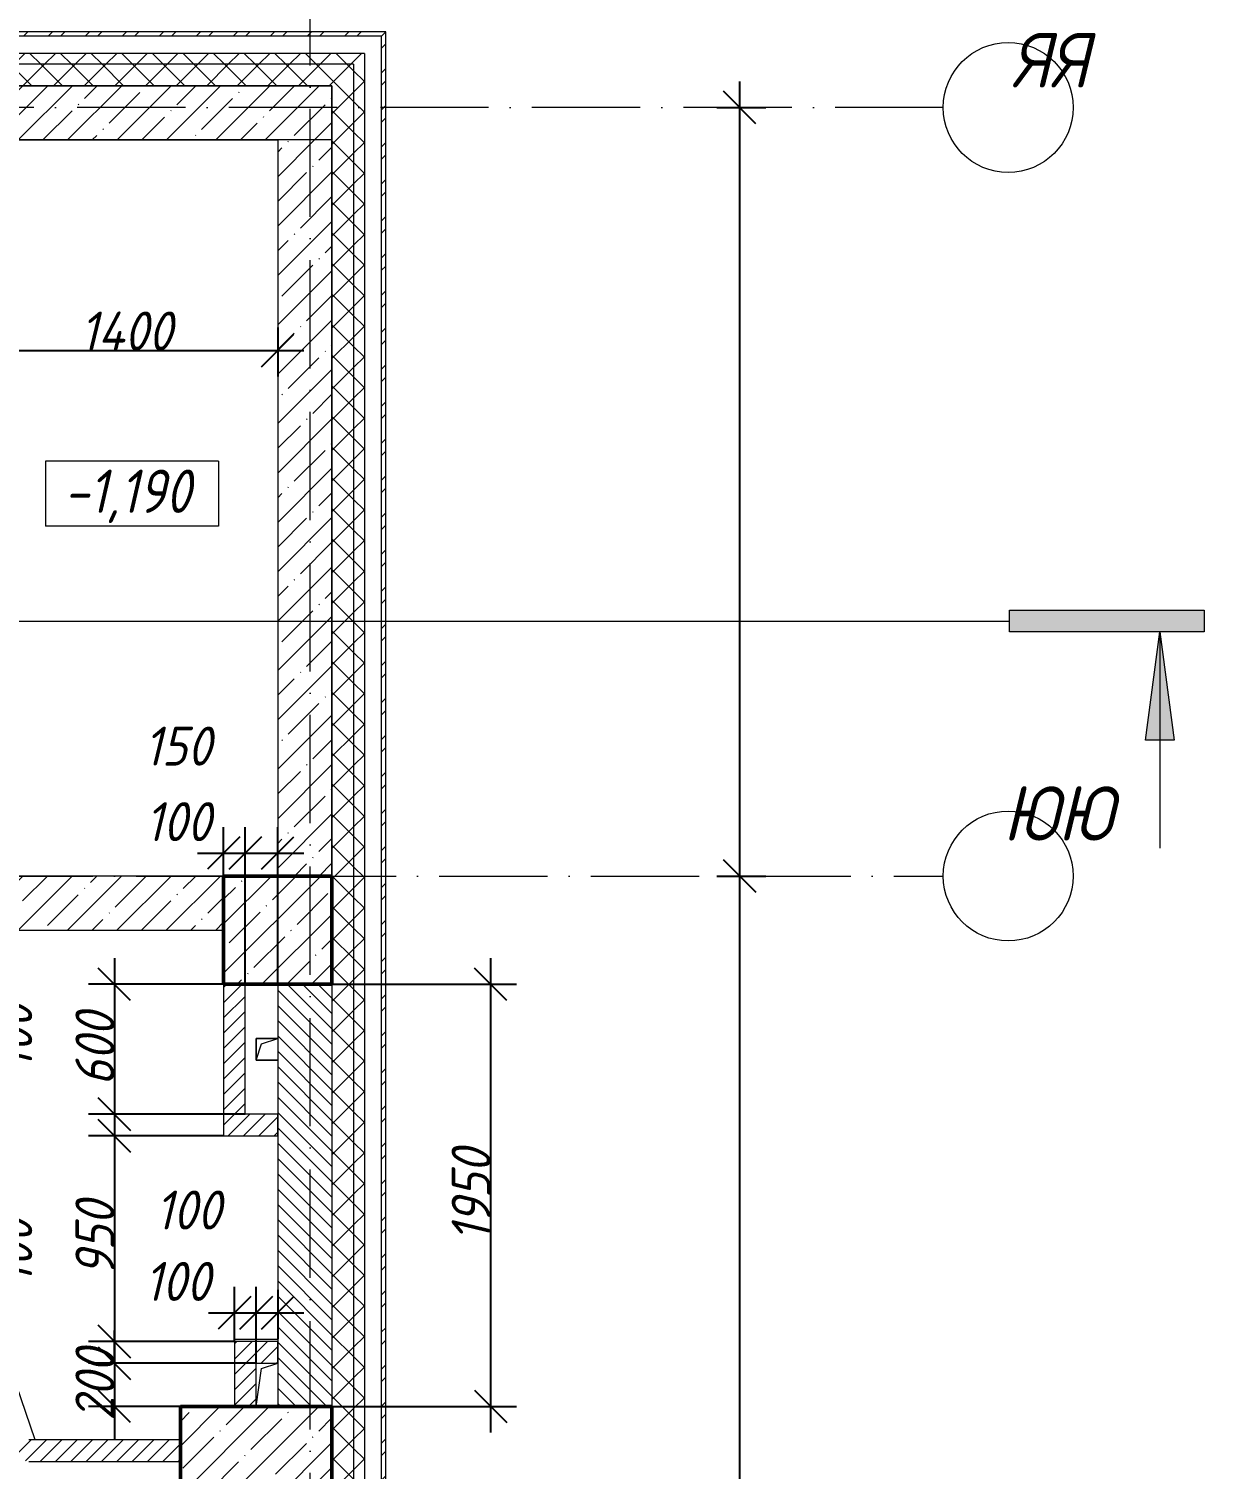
# Model space of a CAD drawing. Header units: millimetres. Extents: x -401725 to 250493, y 305116 to 802890.
# Drawn here: x -75151 to -69721, y 624008 to 630661 of the extents above; entities that cross this region are included whole.
import ezdxf

# ---------------------------------------------------------------- set-up
doc = ezdxf.new("R2010")
doc.units = ezdxf.units.MM
doc.linetypes.add('50_200_ШТРИХ_1Т_ш5_п1_п1_', pattern=[700, 500, -100, 0, -100])
for name, color, linetype, lineweight in [('A-____-____-DIMS', 7, 'Continuous', 9), ('A-FLOR-____-OTLN', 7, 'Continuous', 9), ('A-GENM-____-IDEN', 7, 'Continuous', 9), ('A-GENM-____-OTLN', 7, 'Continuous', 9), ('A-WALL-____-MCUT', 7, 'Continuous', 13), ('A-WALL-____-MCUT-1', 7, 'Continuous', 9), ('A-WALL-____-MCUT-3', 7, 'Continuous', 9), ('A-WALL-____-PATT-1', 7, 'Continuous', 9), ('A-WALL-FNSH-MCUT-1', 7, 'Continuous', 9), ('G-____-____-DIMS', 7, 'Continuous', 9), ('G-____-____-SYMB', 7, 'Continuous', 9), ('S-COLS-____-MCUT', 7, 'Continuous', 50), ('S-COLS-____-OTLN', 7, 'Continuous', 9), ('S-GRID-____-IDEN', 7, 'Continuous', 9), ('S-GRID-____-OTLN-1', 7, '50_200_ШТРИХ_1Т_ш5_п1_п1_', 9), ('S-STRS-____-OTLN-1', 7, 'Continuous', 9)]:
    doc.layers.add(name, color=color, linetype=linetype, lineweight=lineweight)
for name, color, linetype, lineweight, true_color in [('A-WALL-____-MCUT-7', 7, 'Continuous', 9, 0x000000), ('A-WALL-____-PATT-2', 7, 'Continuous', 9, 0x787878), ('A-WALL-____-PATT-4', 9, 'Continuous', 9, 0x808080), ('A-WALL-FNSH-MCUT-3', 7, 'Continuous', 9, 0x000000), ('G-____-____-SYMB-2', 7, 'Continuous', 9, 0x000000)]:
    doc.layers.add(name, color=color, linetype=linetype, lineweight=lineweight, true_color=true_color)
doc.styles.add('ISOCPEUR_I', font='isocpeui.ttf', dxfattribs={"width": 0.9, "height": 2.5})
doc.styles.add('ISOCPEUR_I_10', font='isocpeui.ttf', dxfattribs={"width": 0.9, "height": 180})
doc.styles.add('ISOCPEUR_I_12', font='isocpeui.ttf', dxfattribs={"width": 0.9, "height": 180})
doc.styles.add('ISOCPEUR_I_14', font='isocpeui.ttf', dxfattribs={"width": 0.9, "height": 180})
doc.styles.add('ISOCPEUR_I_2', font='isocpeui.ttf', dxfattribs={"width": 0.85, "height": 2.3})
doc.dimstyles.new('ISO-1_8_0_9К_СРЕДНИЙ_Кладочные_5', dxfattribs={"dimscale": 304.8, "dimtxt": 179.276612, "dimasz": 0.492126, "dimexe": 0.393701, "dimexo": 0, "dimgap": 0, "dimtad": 1, "dimdec": 3, "dimrnd": 0.001, "dimdsep": 46, "dimtxsty": 'ISOCPEUR_I_10', "dimblk1": 'OBLIQUE', "dimblk2": 'OBLIQUE', "dimsah": 1, "dimcen": 0.09, "dimdle": 0.393701, "dimazin": 0, "dimtfac": 1, "dimtdec": 4, "dimtix": 1, "dimtmove": 2, "dimatfit": 3, "dimfxl": 1, "dimtvp": 1, "dimtolj": 1, "dimtzin": 0, "dimarcsym": 2})
doc.dimstyles.new('ISO-1_8_0_9К_СРЕДНИЙ_Кладочные_6', dxfattribs={"dimscale": 304.8, "dimtxt": 179.276612, "dimasz": 0.492126, "dimexe": 0.393701, "dimexo": 0, "dimgap": 0, "dimtad": 1, "dimdec": 3, "dimrnd": 0.001, "dimdsep": 46, "dimtxsty": 'ISOCPEUR_I_14', "dimblk1": 'OBLIQUE', "dimblk2": 'OBLIQUE', "dimsah": 1, "dimcen": 0.09, "dimdle": 0.393701, "dimazin": 0, "dimtfac": 1, "dimtdec": 4, "dimtix": 1, "dimtmove": 0, "dimatfit": 3, "dimfxl": 1, "dimtvp": 1, "dimtolj": 1, "dimtzin": 0, "dimarcsym": 2})
doc.dimstyles.new('ISO-2_5_0_9К_БОЛЬШОЙ_ОСИ', dxfattribs={"dimscale": 304.8, "dimtxt": 248.995294, "dimasz": 0.492126, "dimexe": 0.393701, "dimexo": 0, "dimgap": 0, "dimtad": 1, "dimdec": 0, "dimzin": 0, "dimdsep": 46, "dimtxsty": 'ISOCPEUR_I', "dimblk1": 'OBLIQUE', "dimblk2": 'OBLIQUE', "dimsah": 1, "dimcen": 0.09, "dimdle": 0.393701, "dimazin": 0, "dimtfac": 1, "dimtdec": 4, "dimtix": 1, "dimtmove": 0, "dimatfit": 3, "dimfxl": 1, "dimtvp": 1, "dimtolj": 1, "dimtzin": 0, "dimarcsym": 2})
pattern_1 = [(45, (-175000.74, 544716.51), (-85.53659, 85.53659), []), (45, (-174943.71, 544716.51), (-85.53659, 85.53659), [])]
pattern_2 = [(45, (-175000.736, 544716.51), (-35.35534, 35.35534), [])]
pattern_3 = [(45, (-175000.74, 544716.51), (-114.04925, 114.04925), []), (45, (-174886.69, 544716.51), (-114.04925, 114.04925), [201.612, -40.322, 3.353, -36.97])]
pattern_4 = [(45, (-175000.74, 544716.51), (-70.71068, 70.71068), []), (135, (-175000.74, 544716.51), (-70.71068, -70.71068), [])]

# ---------------------------------------------------------------- blocks, each defined once
blk = doc.blocks.new('BSC_Колонна _Прямоугольная - 500х700-V133-АР1_Кладочный план 1 этажа в осях 1-64_Ю-ЯЯ')
at = {"layer": 'S-COLS-____-OTLN'}
h = blk.add_hatch(dxfattribs=at)
h.set_pattern_fill('FP_137', color=256, style=0, pattern_type=2)
h.set_pattern_definition([(315, (-79331.04, 100900), (114.04925, 114.04925), []), (315, (-79331.04, 100785.95), (114.04925, 114.04925), [201.613, -40.323, 3.353, -36.97])])
h.paths.add_polyline_path([(-250, 350), (-250, -350), (250, -350), (250, 350)], flags=0)
at = {"layer": 'S-COLS-____-MCUT'}
for p, q in [((250, 350), (-250, 350)), ((-250, 350), (-250, -350)), ((250, -350), (250, 350)), ((-250, -350), (250, -350))]:
    blk.add_line(p, q, dxfattribs=at)
blk = doc.blocks.new('BSC_Колонна _Прямоугольная - 500х500-V135-АР1_Кладочный план 1 этажа в осях 1-64_Ю-ЯЯ')
at = {"layer": 'S-COLS-____-OTLN'}
h = blk.add_hatch(dxfattribs=at)
h.set_pattern_fill('FP_139', color=256, style=0, pattern_type=2)
h.set_pattern_definition([(135, (81781.04, -101000), (-114.04925, -114.04925), []), (135, (81781.04, -100885.95), (-114.04925, -114.04925), [201.613, -40.323, 3.353, -36.97])])
h.paths.add_polyline_path([(250, 250), (-250, 250), (-250, -250), (250, -250)], flags=0)
at = {"layer": 'S-COLS-____-MCUT'}
for p, q in [((250, 250), (-250, 250)), ((-250, 250), (-250, -250)), ((250, -250), (250, 250)), ((-250, -250), (250, -250))]:
    blk.add_line(p, q, dxfattribs=at)
blk = doc.blocks.new('AR_Отверстие прямоугольное _в плите_ - AR_Отверстие прямоугольное _в плите_-V208-АР1_Кладочный план 1 этажа в осях 1-64_Ю-ЯЯ')
at = {"layer": 'A-GENM-____-OTLN'}
for p, q in [((50, 50), (-50, 50)), ((-50, 50), (-50, -50)), ((-50, -50), (-25, 25)), ((-25, 25), (50, 50)), ((-50, -50), (50, -50))]:
    blk.add_line(p, q, dxfattribs=at)
blk = doc.blocks.new('AR_Отверстие прямоугольное _в плите_ - AR_Отверстие прямоугольное _в плите_-30510730-АР1_Кладочный план 1 этажа в осях 1-64_Ю-ЯЯ')
at = {"layer": 'A-GENM-____-OTLN'}
for p, q in [((-50, -100), (-25, 75)), ((-25, 75), (50, 100))]:
    blk.add_line(p, q, dxfattribs=at)
blk = doc.blocks.new('Ось сетки - Круг_Ø6_00__ISO-2_5_0_9K_-25732049-АР1_Кладочный план 1 этажа в осях 1-64_Ю-ЯЯ')
at = {"layer": 'S-GRID-____-IDEN'}
blk.add_circle((0, 0), 3, dxfattribs=at)
blk = doc.blocks.new('Разрез - Концевая часть разреза-18266132-АР1_Кладочный план 1 этажа в осях 1-64_Ю-ЯЯ')
at = {"layer": 'G-____-____-SYMB'}
for points in [[(0, 0.5), (0, -0.5), (-9, -0.5), (-9, 0.5)], [(-6.292, -5.5), (-7.609, -5.5), (-6.95, -0.5)]]:
    blk.add_hatch(color=256, dxfattribs=at).paths.add_polyline_path(points, flags=0)
for p, q in [((0, 0.5), (-9, 0.5)), ((-9, 0.5), (-9, -0.5)), ((0, -0.5), (0, 0.5)), ((-9, -0.5), (0, -0.5)), ((-6.95, -0.5), (-7.609, -5.5)), ((-6.95, -0.5), (-6.95, -10.5)), ((-6.292, -5.5), (-6.95, -0.5)), ((-7.609, -5.5), (-6.292, -5.5))]:
    blk.add_line(p, q, dxfattribs=at)
blk = doc.blocks.new('_Oblique')
at = {"color": 0, "linetype": 'ByBlock', "lineweight": -2}
blk.add_line((-0.5, -0.5), (0.5, 0.5), dxfattribs=at)
blk = doc.blocks.new('*D12081')
at = {"layer": 'A-____-____-DIMS', "color": 0, "lineweight": -2, "transparency": 16777216}
for p, q in [((-71866.5, 620177.6), (-71866.5, 626867.6)), ((-71972.6, 626747.6), (-71746.5, 626747.6)), ((-71972.6, 620297.6), (-71746.5, 620297.6))]:
    blk.add_line(p, q, dxfattribs=at)
at = {"layer": 'Defpoints', "color": 0, "transparency": 16777216}
for p in [(-71972.6, 626747.6), (-71866.5, 626747.6), (-71972.6, 620297.6)]:
    blk.add_point(p, dxfattribs=at)
at = {"layer": 'A-____-____-DIMS', "color": 0, "lineweight": -2, "transparency": 16777216, "xscale": 150, "yscale": 150, "zscale": 150}
for p, rotation in [((-71866.5, 626747.6), 90), ((-71866.5, 620297.6), 270)]:
    blk.add_blockref('_Oblique', p, dxfattribs=dict(at, rotation=rotation))
at = {"layer": 'A-____-____-DIMS', "color": 0, "transparency": 16777216, "insert": (-71867.7, 623522.6), "char_height": 2.5, "width": 781.462, "attachment_point": 5, "rotation": 90, "style": 'ISOCPEUR_I'}
blk.add_mtext('\\A1;6450', dxfattribs=at)
blk = doc.blocks.new('*D12082')
at = {"layer": 'A-____-____-DIMS', "color": 0, "lineweight": -2, "transparency": 16777216}
for p, q in [((-71866.5, 626627.6), (-71866.5, 630417.6)), ((-71972.6, 630297.6), (-71746.5, 630297.6)), ((-71972.6, 626747.6), (-71746.5, 626747.6))]:
    blk.add_line(p, q, dxfattribs=at)
at = {"layer": 'Defpoints', "color": 0, "transparency": 16777216}
for p in [(-71972.6, 630297.6), (-71866.5, 630297.6), (-71972.6, 626747.6)]:
    blk.add_point(p, dxfattribs=at)
at = {"layer": 'A-____-____-DIMS', "color": 0, "lineweight": -2, "transparency": 16777216, "xscale": 150, "yscale": 150, "zscale": 150}
for p, rotation in [((-71866.5, 630297.6), 90), ((-71866.5, 626747.6), 270)]:
    blk.add_blockref('_Oblique', p, dxfattribs=dict(at, rotation=rotation))
at = {"layer": 'A-____-____-DIMS', "color": 0, "transparency": 16777216, "insert": (-71867.7, 628522.6), "char_height": 2.5, "width": 758.478, "attachment_point": 5, "rotation": 90, "style": 'ISOCPEUR_I'}
blk.add_mtext('\\A1;3550', dxfattribs=at)
blk = doc.blocks.new('*D12800')
at = {"layer": 'A-____-____-DIMS', "color": 0, "lineweight": -2, "transparency": 16777216}
for p, q in [((-75400.7, 628867.6), (-75400.7, 629295)), ((-74000.7, 629281), (-74000.7, 629055)), ((-75520.7, 629175), (-73880.7, 629175))]:
    blk.add_line(p, q, dxfattribs=at)
at = {"layer": 'Defpoints', "color": 0, "transparency": 16777216}
for p in [(-74000.7, 629281), (-74000.7, 629175), (-75400.7, 628867.6)]:
    blk.add_point(p, dxfattribs=at)
at = {"layer": 'A-____-____-DIMS', "color": 0, "lineweight": -2, "transparency": 16777216, "xscale": 150, "yscale": 150, "zscale": 150, "rotation": 180}
blk.add_blockref('_Oblique', (-75400.7, 629175), dxfattribs=at)
at = {"layer": 'A-____-____-DIMS', "color": 0, "lineweight": -2, "transparency": 16777216, "xscale": 150, "yscale": 150, "zscale": 150}
blk.add_blockref('_Oblique', (-74000.7, 629175), dxfattribs=at)
at = {"layer": 'A-____-____-DIMS', "color": 0, "transparency": 16777216, "insert": (-74700.7, 629265), "char_height": 180, "width": 521.281, "attachment_point": 5, "style": 'ISOCPEUR_I_14'}
blk.add_mtext('\\A1;1400', dxfattribs=at)
blk = doc.blocks.new('*D12967')
at = {"layer": 'A-____-____-DIMS', "color": 0, "lineweight": -2, "transparency": 16777216}
for p, q in [((-73017.5, 626367.6), (-73017.5, 624177.6)), ((-73750.7, 626247.6), (-72897.5, 626247.6)), ((-73750.7, 624297.6), (-72897.5, 624297.6))]:
    blk.add_line(p, q, dxfattribs=at)
at = {"layer": 'Defpoints', "color": 0, "transparency": 16777216}
for p in [(-73750.7, 626247.6), (-73750.7, 624297.6), (-73017.5, 624297.6)]:
    blk.add_point(p, dxfattribs=at)
at = {"layer": 'A-____-____-DIMS', "color": 0, "lineweight": -2, "transparency": 16777216, "xscale": 150, "yscale": 150, "zscale": 150}
for p, rotation in [((-73017.5, 626247.6), 90), ((-73017.5, 624297.6), 270)]:
    blk.add_blockref('_Oblique', p, dxfattribs=dict(at, rotation=rotation))
at = {"layer": 'A-____-____-DIMS', "color": 0, "transparency": 16777216, "insert": (-73107.5, 625272.6), "char_height": 180, "width": 504.733, "attachment_point": 5, "rotation": 90, "style": 'ISOCPEUR_I_14'}
blk.add_mtext('\\A1;1950', dxfattribs=at)
blk = doc.blocks.new('*D13011')
at = {"layer": 'A-____-____-DIMS', "color": 0, "lineweight": -2, "transparency": 16777216}
for p, q in [((-74755.4, 626367.6), (-74755.4, 625527.6)), ((-74250.7, 626247.6), (-74875.4, 626247.6)), ((-74150.7, 625647.6), (-74875.4, 625647.6))]:
    blk.add_line(p, q, dxfattribs=at)
at = {"layer": 'Defpoints', "color": 0, "transparency": 16777216}
for p in [(-74250.7, 626247.6), (-74755.4, 625647.6), (-74150.7, 625647.6)]:
    blk.add_point(p, dxfattribs=at)
at = {"layer": 'A-____-____-DIMS', "color": 0, "lineweight": -2, "transparency": 16777216, "xscale": 150, "yscale": 150, "zscale": 150}
for p, rotation in [((-74755.4, 626247.6), 90), ((-74755.4, 625647.6), 270)]:
    blk.add_blockref('_Oblique', p, dxfattribs=dict(at, rotation=rotation))
at = {"layer": 'A-____-____-DIMS', "color": 0, "transparency": 16777216, "insert": (-74845.4, 625947.6), "char_height": 180, "width": 409.578, "attachment_point": 5, "rotation": 90, "style": 'ISOCPEUR_I_14'}
blk.add_mtext('\\A1;600', dxfattribs=at)
blk = doc.blocks.new('*D13012')
at = {"layer": 'A-____-____-DIMS', "color": 0, "lineweight": -2, "transparency": 16777216}
for p, q in [((-74755.4, 625767.6), (-74755.4, 625427.6)), ((-74150.7, 625647.6), (-74875.4, 625647.6)), ((-74250.7, 625547.6), (-74875.4, 625547.6))]:
    blk.add_line(p, q, dxfattribs=at)
at = {"layer": 'Defpoints', "color": 0, "transparency": 16777216}
for p in [(-74150.7, 625647.6), (-74755.4, 625547.6), (-74250.7, 625547.6)]:
    blk.add_point(p, dxfattribs=at)
at = {"layer": 'A-____-____-DIMS', "color": 0, "lineweight": -2, "transparency": 16777216, "xscale": 150, "yscale": 150, "zscale": 150}
for p, rotation in [((-74755.4, 625647.6), 90), ((-74755.4, 625547.6), 270)]:
    blk.add_blockref('_Oblique', p, dxfattribs=dict(at, rotation=rotation))
at = {"layer": 'A-____-____-DIMS', "color": 0, "transparency": 16777216, "insert": (-75315.1, 625853.7), "char_height": 180, "width": 368.207, "attachment_point": 1, "rotation": 90, "line_spacing_factor": 1.149209, "style": 'ISOCPEUR_I_10'}
blk.add_mtext('\\A1;100', dxfattribs=at)
blk = doc.blocks.new('*D13013')
at = {"layer": 'A-____-____-DIMS', "color": 0, "lineweight": -2, "transparency": 16777216}
for p, q in [((-74755.4, 625667.6), (-74755.4, 624477.6)), ((-74250.7, 625547.6), (-74875.4, 625547.6)), ((-74200.7, 624597.6), (-74875.4, 624597.6))]:
    blk.add_line(p, q, dxfattribs=at)
at = {"layer": 'Defpoints', "color": 0, "transparency": 16777216}
for p in [(-74250.7, 625547.6), (-74755.4, 624597.6), (-74200.7, 624597.6)]:
    blk.add_point(p, dxfattribs=at)
at = {"layer": 'A-____-____-DIMS', "color": 0, "lineweight": -2, "transparency": 16777216, "xscale": 150, "yscale": 150, "zscale": 150}
for p, rotation in [((-74755.4, 625547.6), 90), ((-74755.4, 624597.6), 270)]:
    blk.add_blockref('_Oblique', p, dxfattribs=dict(at, rotation=rotation))
at = {"layer": 'A-____-____-DIMS', "color": 0, "transparency": 16777216, "insert": (-74845.4, 625072.6), "char_height": 180, "width": 409.578, "attachment_point": 5, "rotation": 90, "style": 'ISOCPEUR_I_14'}
blk.add_mtext('\\A1;950', dxfattribs=at)
blk = doc.blocks.new('*D13014')
at = {"layer": 'A-____-____-DIMS', "color": 0, "lineweight": -2, "transparency": 16777216}
for p, q in [((-74755.4, 624717.6), (-74755.4, 624377.6)), ((-74200.7, 624597.6), (-74875.4, 624597.6)), ((-74100.7, 624497.6), (-74875.4, 624497.6))]:
    blk.add_line(p, q, dxfattribs=at)
at = {"layer": 'Defpoints', "color": 0, "transparency": 16777216}
for p in [(-74200.7, 624597.6), (-74755.4, 624497.6), (-74100.7, 624497.6)]:
    blk.add_point(p, dxfattribs=at)
at = {"layer": 'A-____-____-DIMS', "color": 0, "lineweight": -2, "transparency": 16777216, "xscale": 150, "yscale": 150, "zscale": 150}
for p, rotation in [((-74755.4, 624597.6), 90), ((-74755.4, 624497.6), 270)]:
    blk.add_blockref('_Oblique', p, dxfattribs=dict(at, rotation=rotation))
at = {"layer": 'A-____-____-DIMS', "color": 0, "transparency": 16777216, "insert": (-75315.1, 624861.7), "char_height": 180, "width": 368.207, "attachment_point": 1, "rotation": 90, "line_spacing_factor": 1.149209, "style": 'ISOCPEUR_I_10'}
blk.add_mtext('\\A1;100', dxfattribs=at)
blk = doc.blocks.new('*D13015')
at = {"layer": 'A-____-____-DIMS', "color": 0, "lineweight": -2, "transparency": 16777216}
for p, q in [((-74755.4, 624497.6), (-74755.4, 624647.6)), ((-74100.7, 624497.6), (-74875.4, 624497.6)), ((-74755.4, 624497.6), (-74755.4, 624297.6)), ((-74200.7, 624297.6), (-74875.4, 624297.6)), ((-74755.4, 624297.6), (-74755.4, 624147.6))]:
    blk.add_line(p, q, dxfattribs=at)
at = {"layer": 'Defpoints', "color": 0, "transparency": 16777216}
for p in [(-74100.7, 624497.6), (-74755.4, 624297.6), (-74200.7, 624297.6)]:
    blk.add_point(p, dxfattribs=at)
at = {"layer": 'A-____-____-DIMS', "color": 0, "lineweight": -2, "transparency": 16777216, "xscale": 150, "yscale": 150, "zscale": 150}
for p, rotation in [((-74755.4, 624497.6), 270), ((-74755.4, 624297.6), 90)]:
    blk.add_blockref('_Oblique', p, dxfattribs=dict(at, rotation=rotation))
at = {"layer": 'A-____-____-DIMS', "color": 0, "transparency": 16777216, "insert": (-74845.4, 624397.6), "char_height": 180, "width": 409.578, "attachment_point": 5, "rotation": 90, "style": 'ISOCPEUR_I_14'}
blk.add_mtext('\\A1;200', dxfattribs=at)
blk = doc.blocks.new('*D13016')
at = {"layer": 'A-____-____-DIMS', "color": 0, "lineweight": -2, "transparency": 16777216}
for p, q in [((-74250.7, 626247.6), (-74250.7, 626973.7)), ((-74150.7, 626247.6), (-74150.7, 626973.7)), ((-74370.7, 626853.7), (-74030.7, 626853.7))]:
    blk.add_line(p, q, dxfattribs=at)
at = {"layer": 'Defpoints', "color": 0, "transparency": 16777216}
for p in [(-74150.7, 626853.7), (-74250.7, 626247.6), (-74150.7, 626247.6)]:
    blk.add_point(p, dxfattribs=at)
at = {"layer": 'A-____-____-DIMS', "color": 0, "lineweight": -2, "transparency": 16777216, "xscale": 150, "yscale": 150, "zscale": 150, "rotation": 180}
blk.add_blockref('_Oblique', (-74250.7, 626853.7), dxfattribs=at)
at = {"layer": 'A-____-____-DIMS', "color": 0, "lineweight": -2, "transparency": 16777216, "xscale": 150, "yscale": 150, "zscale": 150}
blk.add_blockref('_Oblique', (-74150.7, 626853.7), dxfattribs=at)
at = {"layer": 'A-____-____-DIMS', "color": 0, "transparency": 16777216, "insert": (-74612.7, 627088.8), "char_height": 180, "width": 368.207, "attachment_point": 1, "line_spacing_factor": 1.149209, "style": 'ISOCPEUR_I_10'}
blk.add_mtext('\\A1;100', dxfattribs=at)
blk = doc.blocks.new('*D13017')
at = {"layer": 'A-____-____-DIMS', "color": 0, "lineweight": -2, "transparency": 16777216}
for p, q in [((-74150.7, 626247.6), (-74150.7, 626973.7)), ((-74000.7, 626247.6), (-74000.7, 626973.7)), ((-74270.7, 626853.7), (-73880.7, 626853.7))]:
    blk.add_line(p, q, dxfattribs=at)
at = {"layer": 'Defpoints', "color": 0, "transparency": 16777216}
for p in [(-74000.7, 626853.7), (-74150.7, 626247.6), (-74000.7, 626247.6)]:
    blk.add_point(p, dxfattribs=at)
at = {"layer": 'A-____-____-DIMS', "color": 0, "lineweight": -2, "transparency": 16777216, "xscale": 150, "yscale": 150, "zscale": 150, "rotation": 180}
blk.add_blockref('_Oblique', (-74150.7, 626853.7), dxfattribs=at)
at = {"layer": 'A-____-____-DIMS', "color": 0, "lineweight": -2, "transparency": 16777216, "xscale": 150, "yscale": 150, "zscale": 150}
blk.add_blockref('_Oblique', (-74000.7, 626853.7), dxfattribs=at)
at = {"layer": 'A-____-____-DIMS', "color": 0, "transparency": 16777216, "insert": (-74617.7, 627437.6), "char_height": 180, "width": 368.207, "attachment_point": 1, "line_spacing_factor": 1.149209, "style": 'ISOCPEUR_I_10'}
blk.add_mtext('\\A1;150', dxfattribs=at)
blk = doc.blocks.new('*D13018')
at = {"layer": 'A-____-____-DIMS', "color": 0, "lineweight": -2, "transparency": 16777216}
for p, q in [((-74200.7, 624597.6), (-74200.7, 624849.7)), ((-74100.7, 624497.6), (-74100.7, 624849.7)), ((-74320.7, 624729.7), (-73980.7, 624729.7))]:
    blk.add_line(p, q, dxfattribs=at)
at = {"layer": 'Defpoints', "color": 0, "transparency": 16777216}
for p in [(-74100.7, 624729.7), (-74200.7, 624597.6), (-74100.7, 624497.6)]:
    blk.add_point(p, dxfattribs=at)
at = {"layer": 'A-____-____-DIMS', "color": 0, "lineweight": -2, "transparency": 16777216, "xscale": 150, "yscale": 150, "zscale": 150, "rotation": 180}
blk.add_blockref('_Oblique', (-74200.7, 624729.7), dxfattribs=at)
at = {"layer": 'A-____-____-DIMS', "color": 0, "lineweight": -2, "transparency": 16777216, "xscale": 150, "yscale": 150, "zscale": 150}
blk.add_blockref('_Oblique', (-74100.7, 624729.7), dxfattribs=at)
at = {"layer": 'A-____-____-DIMS', "color": 0, "transparency": 16777216, "insert": (-74616.1, 624964.9), "char_height": 180, "width": 368.207, "attachment_point": 1, "line_spacing_factor": 1.149209, "style": 'ISOCPEUR_I_10'}
blk.add_mtext('\\A1;100', dxfattribs=at)
blk = doc.blocks.new('*D13019')
at = {"layer": 'A-____-____-DIMS', "color": 0, "lineweight": -2, "transparency": 16777216}
for p, q in [((-74100.7, 624497.6), (-74100.7, 624849.7)), ((-74000.7, 624835.8), (-74000.7, 624609.7)), ((-74220.7, 624729.7), (-73880.7, 624729.7))]:
    blk.add_line(p, q, dxfattribs=at)
at = {"layer": 'Defpoints', "color": 0, "transparency": 16777216}
for p in [(-74000.7, 624835.8), (-74000.7, 624729.7), (-74100.7, 624497.6)]:
    blk.add_point(p, dxfattribs=at)
at = {"layer": 'A-____-____-DIMS', "color": 0, "lineweight": -2, "transparency": 16777216, "xscale": 150, "yscale": 150, "zscale": 150, "rotation": 180}
blk.add_blockref('_Oblique', (-74100.7, 624729.7), dxfattribs=at)
at = {"layer": 'A-____-____-DIMS', "color": 0, "lineweight": -2, "transparency": 16777216, "xscale": 150, "yscale": 150, "zscale": 150}
blk.add_blockref('_Oblique', (-74000.7, 624729.7), dxfattribs=at)
at = {"layer": 'A-____-____-DIMS', "color": 0, "transparency": 16777216, "insert": (-74565.9, 625294.7), "char_height": 180, "width": 368.207, "attachment_point": 1, "line_spacing_factor": 1.149209, "style": 'ISOCPEUR_I_10'}
blk.add_mtext('\\A1;100', dxfattribs=at)
blk = doc.blocks.new('Высотные отметки - 9_5х3_5_h_-17668430-АР1_Кладочный план 1 этажа в осях 1-64_Ю-ЯЯ')
at = {"layer": 'G-____-____-DIMS'}
for p, q in [((-4, 3), (-4, 0)), ((4, 3), (-4, 3)), ((4, 3), (4, 0)), ((4, 0), (-4, 0))]:
    blk.add_line(p, q, dxfattribs=at)

msp = doc.modelspace()

# ---------------------------------------------------------------- hatches: boundary and pattern name
at = {"layer": 'A-WALL-____-PATT-1'}
h = msp.add_hatch(dxfattribs=at)
h.set_pattern_fill('FP_6', color=256, style=0, pattern_type=2)
h.set_pattern_definition([(135, (-175000.736, 544716.51), (-35.35534, -35.35534), [])])
h.paths.add_polyline_path([(-73750.7357, 624297.5526), (-73750.7357, 626247.5526), (-74000.7357, 626247.5526), (-74000.7357, 624297.5526)], flags=0)
at = {"layer": 'A-WALL-____-PATT-2'}
h = msp.add_hatch(dxfattribs=at)
h.set_pattern_fill('FP_3', color=256, style=0, pattern_type=2)
h.set_pattern_definition(pattern_1)
h.paths.add_polyline_path([(-85990.7357, 630627.5526), (-85750.7357, 630627.5526), (-85750.7357, 630647.5526), (-85990.7357, 630647.5526)], flags=0)
h.paths.add_polyline_path([(-73500.7357, 630627.5526), (-73500.7357, 630647.5526), (-77400.7357, 630647.5526), (-77400.7357, 630627.5526), (-73520.7357, 630627.5526)], flags=0)
h.paths.add_polyline_path([(-84000.7357, 630627.5526), (-84000.7357, 630647.5526), (-84350.7357, 630647.5526), (-84350.7357, 630627.5526)], flags=0)
h.paths.add_polyline_path([(-81500.7357, 630627.5526), (-81500.7357, 630647.5526), (-82200.7357, 630647.5526), (-82200.7357, 630627.5526)], flags=0)
h.paths.add_polyline_path([(-79400.7357, 630627.5526), (-78800.7357, 630627.5526), (-78800.7357, 630647.5526), (-79400.7357, 630647.5526)], flags=0)
h = msp.add_hatch(dxfattribs=at)
h.set_pattern_fill('FP_3', color=256, style=0, pattern_type=2)
h.set_pattern_definition(pattern_1)
h.paths.add_polyline_path([(-73500.7357, 614197.5526), (-73500.7357, 615447.5526), (-73520.7357, 615447.5526), (-73520.7357, 614197.5526)], flags=0)
h.paths.add_polyline_path([(-73520.7357, 617247.5526), (-73500.7357, 617247.5526), (-73500.7357, 618447.5526), (-73520.7357, 618447.5526), (-73520.7357, 618086.3204)], flags=0)
h.paths.add_polyline_path([(-73500.7357, 620247.5526), (-73500.7357, 621447.5526), (-73520.7357, 621447.5526), (-73520.7357, 620247.5526)], flags=0)
h.paths.add_polyline_path([(-73500.7357, 623247.5526), (-73500.7357, 630627.5526), (-73520.7357, 630627.5526), (-73520.7357, 623247.5526)], flags=0)
h = msp.add_hatch(dxfattribs=at)
h.set_pattern_fill('FP_1', color=256, style=0, pattern_type=2)
h.set_pattern_definition(pattern_4)
h.paths.add_polyline_path([(-75153.5466, 630497.5526), (-73650.7357, 630497.5526), (-73650.7357, 630547.5526), (-77400.7357, 630547.5526), (-77400.7357, 630497.5526), (-75595.4127, 630497.5526)], flags=0)
h.paths.add_polyline_path([(-85990.7357, 630497.5526), (-85750.7357, 630497.5526), (-85750.7357, 630547.5526), (-85990.7357, 630547.5526)], flags=0)
h.paths.add_polyline_path([(-81500.7357, 630497.5526), (-81500.7357, 630547.5526), (-82200.7357, 630547.5526), (-82200.7357, 630497.5526)], flags=0)
h.paths.add_polyline_path([(-84350.7357, 630497.5526), (-84000.7357, 630497.5526), (-84000.7357, 630547.5526), (-84350.7357, 630547.5526)], flags=0)
h.paths.add_polyline_path([(-78800.7357, 630497.5526), (-78800.7357, 630547.5526), (-79400.7357, 630547.5526), (-79400.7357, 630497.5526)], flags=0)
h = msp.add_hatch(dxfattribs=at)
h.set_pattern_fill('FP_1', color=256, style=0, pattern_type=2)
h.set_pattern_definition(pattern_4)
h.paths.add_polyline_path([(-73750.7357, 630397.5526), (-73750.7357, 630497.5526), (-77400.7357, 630497.5526), (-77400.7357, 630397.5526), (-74269.8145, 630397.5526)], flags=0)
h.paths.add_polyline_path([(-81500.7357, 630397.5526), (-81500.7357, 630497.5526), (-82200.7357, 630497.5526), (-82200.7357, 630403.5526), (-82125.7357, 630403.5526), (-82125.7357, 630397.5526), (-82000.7357, 630397.5526)], flags=0)
h.paths.add_polyline_path([(-78800.7357, 630397.5526), (-78800.7357, 630497.5526), (-79400.7357, 630497.5526), (-79400.7357, 630397.5526)], flags=0)
h.paths.add_polyline_path([(-85990.7357, 630397.5526), (-85750.7357, 630397.5526), (-85750.7357, 630497.5526), (-85990.7357, 630497.5526)], flags=0)
h.paths.add_polyline_path([(-84075.7357, 630397.5526), (-84075.7357, 630403.5526), (-84000.7357, 630403.5526), (-84000.7357, 630497.5526), (-84350.7357, 630497.5526), (-84350.7357, 630403.5526), (-84275.7357, 630403.5526), (-84275.7357, 630397.5526)], flags=0)
h = msp.add_hatch(dxfattribs=at)
h.set_pattern_fill('FP_1', color=256, style=0, pattern_type=2)
h.set_pattern_definition(pattern_4)
h.paths.add_polyline_path([(-73650.7357, 591532.5526), (-73650.7357, 591797.5526), (-73750.7357, 591797.5526), (-73750.7357, 591532.5526)], flags=0)
h.paths.add_polyline_path([(-73650.7357, 593897.5526), (-73650.7357, 594497.5526), (-73750.7357, 594497.5526), (-73750.7357, 593897.5526)], flags=0)
h.paths.add_polyline_path([(-73650.7357, 595897.5526), (-73650.7357, 600497.5526), (-73744.7357, 600497.5526), (-73744.7357, 600422.5526), (-73750.7357, 600422.5526), (-73750.7357, 595897.5526)], flags=0)
h.paths.add_polyline_path([(-73744.7357, 602297.5526), (-73650.7357, 602297.5526), (-73650.7357, 603497.5526), (-73744.7357, 603497.5526), (-73744.7357, 603422.5526), (-73750.7357, 603422.5526), (-73750.7357, 602372.5526), (-73744.7357, 602372.5526), (-73744.7357, 602303.5526)], flags=0)
h.paths.add_polyline_path([(-73650.7357, 605297.5526), (-73650.7357, 606497.5526), (-73744.7357, 606497.5526), (-73744.7357, 606422.5526), (-73750.7357, 606422.5526), (-73750.7357, 605372.5526), (-73744.7357, 605372.5526), (-73744.7357, 605297.5526)], flags=0)
h.paths.add_polyline_path([(-73744.7357, 608297.5526), (-73650.7357, 608297.5526), (-73650.7357, 609497.5526), (-73744.7357, 609497.5526), (-73744.7357, 609422.5526), (-73750.7357, 609422.5526), (-73750.7357, 608372.5526), (-73744.7357, 608372.5526), (-73744.7357, 608303.5526)], flags=0)
h.paths.add_polyline_path([(-73744.7357, 611297.5526), (-73650.7357, 611297.5526), (-73650.7357, 612447.5526), (-73744.7357, 612447.5526), (-73744.7357, 612372.5526), (-73750.7357, 612372.5526), (-73750.7357, 611372.5526), (-73744.7357, 611372.5526), (-73744.7357, 611303.5526)], flags=0)
h.paths.add_polyline_path([(-73650.7357, 614197.5526), (-73650.7357, 615447.5526), (-73744.7357, 615447.5526), (-73744.7357, 615372.5526), (-73750.7357, 615372.5526), (-73750.7357, 614272.5526), (-73744.7357, 614272.5526), (-73744.7357, 614197.5526)], flags=0)
h.paths.add_polyline_path([(-73650.7357, 617247.5526), (-73650.7357, 618447.5526), (-73750.7357, 618447.5526), (-73750.7357, 617322.5526), (-73744.7357, 617322.5526), (-73744.7357, 617247.5526)], flags=0)
h.paths.add_polyline_path([(-73744.7357, 620247.5526), (-73650.7357, 620247.5526), (-73650.7357, 621447.5526), (-73744.7357, 621447.5526), (-73744.7357, 621372.5526), (-73750.7357, 621372.5526), (-73750.7357, 620322.5526), (-73744.7357, 620322.5526), (-73744.7357, 620253.5526)], flags=0)
h.paths.add_polyline_path([(-73744.7357, 623247.5526), (-73650.7357, 623247.5526), (-73650.7357, 630497.5526), (-73750.7357, 630497.5526), (-73750.7357, 623322.5526), (-73744.7357, 623322.5526), (-73744.7357, 623253.5526)], flags=0)
h = msp.add_hatch(dxfattribs=at)
h.set_pattern_fill('FP_1', color=256, style=0, pattern_type=2)
h.set_pattern_definition(pattern_4)
h.paths.add_polyline_path([(-73600.7357, 591532.5526), (-73600.7357, 591797.5526), (-73650.7357, 591797.5526), (-73650.7357, 591532.5526)], flags=0)
h.paths.add_polyline_path([(-73600.7357, 593897.5526), (-73600.7357, 594497.5526), (-73650.7357, 594497.5526), (-73650.7357, 593897.5526)], flags=0)
h.paths.add_polyline_path([(-73650.7357, 595897.5526), (-73600.7357, 595897.5526), (-73600.7357, 600497.5526), (-73650.7357, 600497.5526), (-73650.7357, 598712.499)], flags=0)
h.paths.add_polyline_path([(-73650.7357, 602297.5526), (-73600.7357, 602297.5526), (-73600.7357, 603497.5526), (-73650.7357, 603497.5526), (-73650.7357, 602748.7118)], flags=0)
h.paths.add_polyline_path([(-73600.7357, 605297.5526), (-73600.7357, 606497.5526), (-73650.7357, 606497.5526), (-73650.7357, 605297.5526)], flags=0)
h.paths.add_polyline_path([(-73600.7357, 608297.5526), (-73600.7357, 609497.5526), (-73650.7357, 609497.5526), (-73650.7357, 608297.5526)], flags=0)
h.paths.add_polyline_path([(-73650.7357, 611297.5526), (-73600.7357, 611297.5526), (-73600.7357, 612447.5526), (-73650.7357, 612447.5526), (-73650.7357, 611628.3799)], flags=0)
h.paths.add_polyline_path([(-73600.7357, 614197.5526), (-73600.7357, 615447.5526), (-73650.7357, 615447.5526), (-73650.7357, 614197.5526)], flags=0)
h.paths.add_polyline_path([(-73600.7357, 617247.5526), (-73600.7357, 618447.5526), (-73650.7357, 618447.5526), (-73650.7357, 617247.5526)], flags=0)
h.paths.add_polyline_path([(-73600.7357, 620247.5526), (-73600.7357, 621447.5526), (-73650.7357, 621447.5526), (-73650.7357, 620247.5526)], flags=0)
h.paths.add_polyline_path([(-73600.7357, 623247.5526), (-73600.7357, 630547.5526), (-73650.7357, 630547.5526), (-73650.7357, 623247.5526)], flags=0)
h = msp.add_hatch(dxfattribs=at)
h.set_pattern_fill('FP_2', color=256, style=0, pattern_type=2)
h.set_pattern_definition(pattern_3)
h.paths.add_polyline_path([(-74269.8145, 630147.5526), (-73750.7357, 630147.5526), (-73750.7357, 630397.5526), (-77400.7357, 630397.5526), (-77400.7357, 630147.5526), (-75153.5466, 630147.5526)], flags=0)
h.paths.add_polyline_path([(-79400.7357, 630147.5526), (-78800.7357, 630147.5526), (-78800.7357, 630397.5526), (-79400.7357, 630397.5526)], flags=0)
h = msp.add_hatch(dxfattribs=at)
h.set_pattern_fill('FP_2', color=256, style=0, pattern_type=2)
h.set_pattern_definition(pattern_3)
h.paths.add_polyline_path([(-73750.7357, 626747.5526), (-73750.7357, 630147.5526), (-74000.7357, 630147.5526), (-74000.7357, 626747.5526)], flags=0)
h = msp.add_hatch(dxfattribs=at)
h.set_pattern_fill('FP_2', color=256, style=0, pattern_type=2)
h.set_pattern_definition(pattern_3)
h.paths.add_polyline_path([(-74250.7357, 626497.5526), (-74250.7357, 626747.5526), (-81250.7357, 626747.5526), (-81250.7357, 626497.5526), (-74269.8145, 626497.5526)], flags=0)
at = {"layer": 'A-WALL-____-PATT-4'}
h = msp.add_hatch(dxfattribs=at)
h.set_pattern_fill('FP_5', color=256, style=0, pattern_type=2)
h.set_pattern_definition(pattern_2)
h.paths.add_polyline_path([(-74150.7357, 625547.5526), (-74150.7357, 626247.5526), (-74250.7357, 626247.5526), (-74250.7357, 625547.5526)], flags=0)
h = msp.add_hatch(dxfattribs=at)
h.set_pattern_fill('FP_5', color=256, style=0, pattern_type=2)
h.set_pattern_definition(pattern_2)
h.paths.add_polyline_path([(-74150.7357, 625547.5526), (-74000.7357, 625547.5526), (-74000.7357, 625647.5526), (-74150.7357, 625647.5526)], flags=0)
h = msp.add_hatch(dxfattribs=at)
h.set_pattern_fill('FP_5', color=256, style=0, pattern_type=2)
h.set_pattern_definition(pattern_2)
h.paths.add_polyline_path([(-74000.7357, 624497.5526), (-74000.7357, 624597.5526), (-74200.7357, 624597.5526), (-74200.7357, 624497.5526), (-74100.7357, 624497.5526)], flags=0)
h = msp.add_hatch(dxfattribs=at)
h.set_pattern_fill('FP_5', color=256, style=0, pattern_type=2)
h.set_pattern_definition(pattern_2)
h.paths.add_polyline_path([(-74100.7357, 624297.5526), (-74100.7357, 624497.5526), (-74200.7357, 624497.5526), (-74200.7357, 624297.5526)], flags=0)
h = msp.add_hatch(dxfattribs=at)
h.set_pattern_fill('FP_5', color=256, style=0, pattern_type=2)
h.set_pattern_definition(pattern_2)
h.paths.add_polyline_path([(-76350.7357, 624042.5526), (-76350.7357, 624045.5526), (-76303.7357, 624045.5526), (-76303.7357, 624139.5526), (-76350.7357, 624139.5526), (-76350.7357, 624142.5526), (-78650.7357, 624142.5526), (-78650.7357, 624042.5526), (-77804.743, 624042.5526)], flags=0)
h.paths.add_polyline_path([(-75150.7357, 624042.5526), (-74450.7357, 624042.5526), (-74450.7357, 624142.5526), (-75150.7357, 624142.5526), (-75150.7357, 624139.5526), (-75197.7357, 624139.5526), (-75197.7357, 624045.5526), (-75150.7357, 624045.5526)], flags=0)
h.paths.add_polyline_path([(-78700.7357, 624042.5526), (-78700.7357, 624045.5526), (-78653.7357, 624045.5526), (-78653.7357, 624139.5526), (-78700.7357, 624139.5526), (-78700.7357, 624142.5526), (-81050.7357, 624142.5526), (-81050.7357, 624042.5526), (-79572.2073, 624042.5526)], flags=0)

# ---------------------------------------------------------------- linework, layer by layer
at = {"layer": 'A-FLOR-____-OTLN'}
for p, q in [((-74100.7357, 625997.2051), (-74000.7357, 625997.2051)), ((-74100.7357, 625897.2051), (-74100.7357, 625997.2051)), ((-74000.7357, 625897.2051), (-74100.7357, 625897.2051)), ((-74200.7357, 624597.5526), (-74200.7357, 624607.5526)), ((-74200.7357, 624607.5526), (-74000.7357, 624607.5526))]:
    msp.add_line(p, q, dxfattribs=at)
at = {"layer": 'A-GENM-____-IDEN'}
msp.add_line((-75120.7357, 624142.5526), (-75347.6478, 624803.4421), dxfattribs=at)
at = {"layer": 'A-WALL-____-MCUT'}
for p, q in [((-73520.7357, 630627.5526), (-77400.7357, 630627.5526)), ((-73520.7357, 623247.5526), (-73520.7357, 630627.5526)), ((-77400.7357, 630397.5526), (-73750.7357, 630397.5526)), ((-73750.7357, 630397.5526), (-73750.7357, 626747.5526)), ((-73750.7357, 626247.5526), (-73750.7357, 624297.5526))]:
    msp.add_line(p, q, dxfattribs=at)
at = {"layer": 'A-WALL-____-MCUT-1'}
msp.add_line((-74000.7357, 626247.5526), (-74000.7357, 624297.5526), dxfattribs=at)
at = {"layer": 'A-WALL-____-MCUT-3'}
for p, q in [((-73750.7357, 630397.5526), (-77400.7357, 630397.5526)), ((-73750.7357, 626747.5526), (-73750.7357, 630397.5526)), ((-73750.7357, 630147.5526), (-77400.7357, 630147.5526)), ((-74000.7357, 630147.5526), (-74000.7357, 626747.5526)), ((-74250.7357, 626747.5526), (-81250.7357, 626747.5526)), ((-81250.7357, 626497.5526), (-74250.7357, 626497.5526))]:
    msp.add_line(p, q, dxfattribs=at)
at = {"layer": 'A-WALL-____-MCUT-7'}
for p, q in [((-73600.7357, 630547.5526), (-77400.7357, 630547.5526)), ((-73650.7357, 630497.5526), (-77400.7357, 630497.5526)), ((-73650.7357, 630497.5526), (-73650.7357, 623247.5526)), ((-73600.7357, 630547.5526), (-73600.7357, 623247.5526))]:
    msp.add_line(p, q, dxfattribs=at)
at = {"layer": 'A-WALL-FNSH-MCUT-1'}
for p, q in [((-74250.7357, 626247.5526), (-74250.7357, 625547.5526)), ((-74150.7357, 625647.5526), (-74150.7357, 626247.5526)), ((-74000.7357, 625647.5526), (-74150.7357, 625647.5526)), ((-74000.7357, 625547.5526), (-74000.7357, 625647.5526)), ((-74250.7357, 625547.5526), (-74000.7357, 625547.5526)), ((-74000.7357, 624597.5526), (-74200.7357, 624597.5526)), ((-74200.7357, 624597.5526), (-74200.7357, 624297.5526)), ((-74000.7357, 624497.5526), (-74000.7357, 624597.5526)), ((-74100.7357, 624497.5526), (-74000.7357, 624497.5526)), ((-74100.7357, 624297.5526), (-74100.7357, 624497.5526)), ((-74450.7357, 624142.5526), (-75150.7357, 624142.5526)), ((-75150.7357, 624042.5526), (-74450.7357, 624042.5526))]:
    msp.add_line(p, q, dxfattribs=at)
at = {"layer": 'A-WALL-FNSH-MCUT-3'}
for p, q in [((-73500.7357, 630647.5526), (-77400.7357, 630647.5526)), ((-73520.7357, 630627.5526), (-73520.7357, 630627.5526)), ((-73500.7357, 623247.5526), (-73500.7357, 630647.5526))]:
    msp.add_line(p, q, dxfattribs=at)
at = {"layer": 'G-____-____-SYMB-2'}
msp.add_line((-180262.5176, 627925.5632), (-70620.9903, 627925.5632), dxfattribs=at)
at = {"layer": 'S-GRID-____-OTLN-1'}
for p, q in [((-73850.7357, 584985.5274), (-73850.7357, 635609.362)), ((-70926.3291, 630297.5526), (-179669.5059, 630297.5526)), ((-179669.5059, 626747.5526), (-70926.3291, 626747.5526))]:
    msp.add_line(p, q, dxfattribs=at)
at = {"layer": 'S-STRS-____-OTLN-1'}
msp.add_line((-74000.7357, 630147.2051), (-75400.7357, 630147.2051), dxfattribs=at)

# ---------------------------------------------------------------- block references
at = {"layer": 'A-GENM-____-OTLN'}
for name, p in [('AR_Отверстие прямоугольное _в плите_ - AR_Отверстие прямоугольное _в плите_-V208-АР1_Кладочный план 1 этажа в осях 1-64_Ю-ЯЯ', (-74050.7357, 625947.2051)), ('AR_Отверстие прямоугольное _в плите_ - AR_Отверстие прямоугольное _в плите_-30510730-АР1_Кладочный план 1 этажа в осях 1-64_Ю-ЯЯ', (-74050.7357, 624397.5526))]:
    msp.add_blockref(name, p, dxfattribs=at)
at = {"layer": 'G-____-____-DIMS', "xscale": 99.99999999999993, "yscale": 99.99999999999993, "zscale": 99.99999999999993}
msp.add_blockref('Высотные отметки - 9_5х3_5_h_-17668430-АР1_Кладочный план 1 этажа в осях 1-64_Ю-ЯЯ', (-74673.7024, 628363.7167), dxfattribs=at)
at = {"layer": 'G-____-____-SYMB', "extrusion": (0, 0, -1), "xscale": 99.99999999999993, "yscale": 99.99999999999993, "zscale": 99.99999999999993}
msp.add_blockref('Разрез - Концевая часть разреза-18266132-АР1_Кладочный план 1 этажа в осях 1-64_Ю-ЯЯ', (70620.9903, 627925.5632), dxfattribs=at)
at = {"layer": 'S-COLS-____-OTLN'}
for name, p, rotation in [('BSC_Колонна _Прямоугольная - 500х500-V135-АР1_Кладочный план 1 этажа в осях 1-64_Ю-ЯЯ', (-74000.7357, 626497.5526), 269.9999999999997), ('BSC_Колонна _Прямоугольная - 500х700-V133-АР1_Кладочный план 1 этажа в осях 1-64_Ю-ЯЯ', (-74100.7357, 624047.5526), 89.9999999999999)]:
    msp.add_blockref(name, p, dxfattribs=dict(at, rotation=rotation))
at = {"layer": 'S-GRID-____-IDEN', "xscale": 99.99999999999993, "yscale": 99.99999999999993, "zscale": 99.99999999999993}
for p, rotation in [((-70626.3291, 630297.5526), 89.9999999999998), ((-70626.3291, 626747.5526), 269.9999999999995)]:
    msp.add_blockref('Ось сетки - Круг_Ø6_00__ISO-2_5_0_9K_-25732049-АР1_Кладочный план 1 этажа в осях 1-64_Ю-ЯЯ', p, dxfattribs=dict(at, rotation=rotation))

# ---------------------------------------------------------------- texts
at = {"layer": 'G-____-____-DIMS', "insert": (-74988.422, 628625.0079), "char_height": 200, "width": 755.327147, "attachment_point": 1, "line_spacing_factor": 1.149209, "style": 'ISOCPEUR_I_2'}
msp.add_mtext('-1,190', dxfattribs=at)
at = {"layer": 'S-GRID-____-IDEN', "char_height": 250, "attachment_point": 1, "style": 'ISOCPEUR_I_12'}
for s, insert, width in [('ЯЯ', (-70609.7344, 630640.8821), 447.341625), ('ЮЮ', (-70650.4435, 627161.4387), 533.923875)]:
    msp.add_mtext(s, dxfattribs=dict(at, insert=insert, width=width))

# ---------------------------------------------------------------- dimensions: what is measured, and where the dimension line sits
at = {"layer": 'A-____-____-DIMS'}
for base, p1, p2, dimstyle, override, picture, middle in [((-71866.4942, 630297.5526), (-71972.5602, 626747.5526), (-71972.5602, 630297.5526), 'ISO-2_5_0_9К_БОЛЬШОЙ_ОСИ', {"dimpost": '<>', "dimfxl": 3550}, '*D12082', (-71867.7442, 628522.5526)), ((-71866.4942, 626747.5526), (-71972.5602, 620297.5526), (-71972.5602, 626747.5526), 'ISO-2_5_0_9К_БОЛЬШОЙ_ОСИ', {"dimpost": '<>', "dimfxl": 6450}, '*D12081', (-71867.7442, 623522.5526)), ((-74755.4115, 625647.5526), (-74250.7357, 626247.5526), (-74150.7357, 625647.5526), 'ISO-1_8_0_9К_СРЕДНИЙ_Кладочные_6', {"dimpost": '<>', "dimfxl": 608.276253}, '*D13011', (-74845.4115, 625947.5526)), ((-73017.4758, 624297.5526), (-73750.7357, 626247.5526), (-73750.7357, 624297.5526), 'ISO-1_8_0_9К_СРЕДНИЙ_Кладочные_6', {"dimpost": '<>', "dimfxl": 1950}, '*D12967', (-73107.4758, 625272.5526)), ((-74755.4115, 624597.5526), (-74250.7357, 625547.5526), (-74200.7357, 624597.5526), 'ISO-1_8_0_9К_СРЕДНИЙ_Кладочные_6', {"dimpost": '<>', "dimfxl": 951.31488}, '*D13013', (-74845.4115, 625072.5526)), ((-74755.4115, 624297.5526), (-74100.7357, 624497.5526), (-74200.7357, 624297.5526), 'ISO-1_8_0_9К_СРЕДНИЙ_Кладочные_6', {"dimpost": '<>', "dimfxl": 223.606798}, '*D13015', (-74845.4115, 624397.5526))]:
    dim = msp.add_linear_dim(base=base, p1=p1, p2=p2, angle=90, dimstyle=dimstyle, override=override, dxfattribs=at)
    dim.commit()
    dim.dimension.update_dxf_attribs({"geometry": picture, "text_midpoint": middle})
dim = msp.add_linear_dim(base=(-74000.7357, 629174.9819), p1=(-75400.7357, 628867.5526), p2=(-74000.7357, 629281.0479), dimstyle='ISO-1_8_0_9К_СРЕДНИЙ_Кладочные_6', override={"dimpost": '<>', "dimfxl": 1459.787099}, dxfattribs=at)
dim.commit()
dim.dimension.update_dxf_attribs({"geometry": '*D12800', "text_midpoint": (-74700.7357, 629264.9819)})
for base, p1, p2, override, picture, middle in [((-74000.7357, 626853.6861), (-74150.7357, 626247.5526), (-74000.7357, 626247.5526), {"dimpost": '<>', "dimfxl": 150}, '*D13017', (-74433.6063, 627317.557)), ((-74150.7357, 626853.6861), (-74250.7357, 626247.5526), (-74150.7357, 626247.5526), {"dimpost": '<>', "dimfxl": 100}, '*D13016', (-74428.6146, 626968.8481)), ((-74000.7357, 624729.7357), (-74100.7357, 624497.5526), (-74000.7357, 624835.8018), {"dimpost": '<>', "dimfxl": 352.72158}, '*D13019', (-74381.8017, 625174.6508)), ((-74100.7357, 624729.7357), (-74200.7357, 624597.5526), (-74100.7357, 624497.5526), {"dimpost": '<>', "dimfxl": 141.421356}, '*D13018', (-74431.9514, 624844.8978))]:
    dim = msp.add_linear_dim(base=base, p1=p1, p2=p2, dimstyle='ISO-1_8_0_9К_СРЕДНИЙ_Кладочные_5', override=override, dxfattribs=at)
    dim.commit()
    dim.dimension.update_dxf_attribs({"geometry": picture, "text_midpoint": middle, "dimtype": 160})
for base, p1, p2, picture, middle in [((-74755.4115, 625547.5526), (-74150.7357, 625647.5526), (-74250.7357, 625547.5526), '*D13012', (-75195.118, 626037.8312)), ((-74755.4115, 624497.5526), (-74200.7357, 624597.5526), (-74100.7357, 624497.5526), '*D13014', (-75195.118, 625045.7993))]:
    dim = msp.add_linear_dim(base=base, p1=p1, p2=p2, angle=90, dimstyle='ISO-1_8_0_9К_СРЕДНИЙ_Кладочные_5', override={"dimpost": '<>', "dimfxl": 141.421356}, dxfattribs=at)
    dim.commit()
    dim.dimension.update_dxf_attribs({"geometry": picture, "text_midpoint": middle, "dimtype": 160, "text_rotation": 90})

doc.saveas('drawing.dxf')
